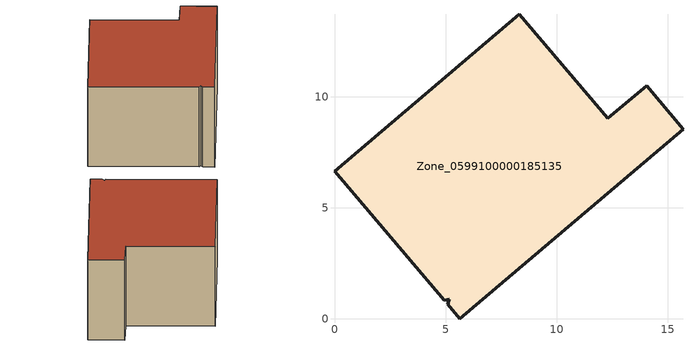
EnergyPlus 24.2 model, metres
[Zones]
Zone_0599100000185135
 floor ground (C_G): 5.17,0.88 4.94,0.82 0,6.64 8.33,13.71 12.29,9.03 14.07,10.49 15.69,8.52 5.64,0 5.09,0.64 z0
 wall outside (C_F): 4.94,0.82 5.17,0.88 5.09,0.64 5.64,0 15.69,8.52 14.07,10.49 12.29,9.03 8.33,13.71 0,6.64 4.94,0.82 z0:6.02
 roof outside (C_R): 5.17,0.88 5.09,0.64 5.64,0 15.69,8.52 14.07,10.49 12.29,9.03 8.33,13.71 0,6.64 4.94,0.82 z6.02
[BUILDING]
Pand.0599100000185135: North Axis=0; Terrain=City; Loads Convergence Tolerance Value=0.04; Temperature Convergence Tolerance Value=0.4; Solar Distribution=FullExterior; Maximum Number of Warmup Days=25; Minimum Number of Warmup Days=1
[Site:Location]
Rotterdam.The.Hague.AP_ZH_NLD Design_Conditions: Latitude=51.96; Longitude=4.45; Time Zone=1; Elevation=-4.5
[SITE:GROUNDTEMPERATURE:BUILDINGSURFACE]
18, 18, 18, 18, 18, 18, 18, 18, 18, 18, 18, 18
[MATERIAL] Thermal Absorptance=0.9; Solar Absorptance=0.7; Visible Absorptance=0.7
Name | Roughness | Thickness | Conductivity | Density | Specific Heat
G.TI.1946 | MediumSmooth | 0.15 | 1 | 540 | 1210
F.TI.1946 | Rough | 0.3 | 0.857143 | 1920 | 840
R.TI.1946 | MediumRough | 0.2 | 0.1 | 1500 | 1000
[CONSTRUCTION]
C_G: G.TI.1946
C_F: F.TI.1946
C_R: R.TI.1946
[ZONE]
Zone_0599100000185135: Type=1; Multiplier=1; Ceiling Height=Autocalculate; Volume=Autocalculate; Floor Area=autocalculate; Part of Total Floor Area=Yes
[ZONEINFILTRATION:DESIGNFLOWRATE]
Infil_Zone_0599100000185135: Zone or ZoneList or Space or SpaceList=Zone_0599100000185135; Schedule=AlwaysOn; Design Flow Rate Calculation Method=Flow/Area; Flow Rate per Floor Area=0.003; Constant Term Coefficient=1; Temperature Term Coefficient=0; Velocity Term Coefficient=0; Velocity Squared Term Coefficient=0
[HVACTEMPLATE:ZONE:IDEALLOADSAIRSYSTEM]
Zone_0599100000185135: Maximum Heating Supply Air Temperature=50; Minimum Cooling Supply Air Temperature=13; Maximum Heating Supply Air Humidity Ratio=0.0156; Minimum Cooling Supply Air Humidity Ratio=0.0077; Heating Limit=NoLimit; Cooling Limit=NoLimit; Dehumidification Control Type=ConstantSensibleHeatRatio; Cooling Sensible Heat Ratio=0.7; Dehumidification Setpoint=60; Humidification Control Type=None; Humidification Setpoint=30; Outdoor Air Method=None; Outdoor Air Flow Rate per Person=0.00944; Outdoor Air Flow Rate per Zone Floor Area=0; Outdoor Air Flow Rate per Zone=0; Demand Controlled Ventilation Type=None; Outdoor Air Economizer Type=NoEconomizer; Heat Recovery Type=None; Sensible Heat Recovery Effectiveness=0.7; Latent Heat Recovery Effectiveness=0.65
[ZONECONTROL:THERMOSTAT]
ThermostatControl_Zone_0599100000185135: Zone or ZoneList=Zone_0599100000185135; Control Type Schedule=DualSetpointControlType; Control 1=Thermostat_Zone_0599100000185135; Temperature Difference Between Cutout And Setpoint=0
[THERMOSTATSETPOINT:DUALSETPOINT]
Thermostat_Zone_0599100000185135: Heating Setpoint Temperature Schedule=HeatingSetpoint_Zone_0599100000185135; Cooling Setpoint Temperature Schedule=CoolingSetpoint_Zone_0599100000185135
[SCHEDULE:COMPACT]
HeatingSetpoint_Zone_0599100000185135: Through: 12/31, For: AllDays, Until: 24:00, 21
CoolingSetpoint_Zone_0599100000185135: Through: 12/31, For: AllDays, Until: 24:00, 24
DualSetpointControlType: Through: 12/31, For: AllDays, Until: 24:00, 4
AlwaysOn: Through: 12/31, For: AllDays, Until: 24:00, 1
